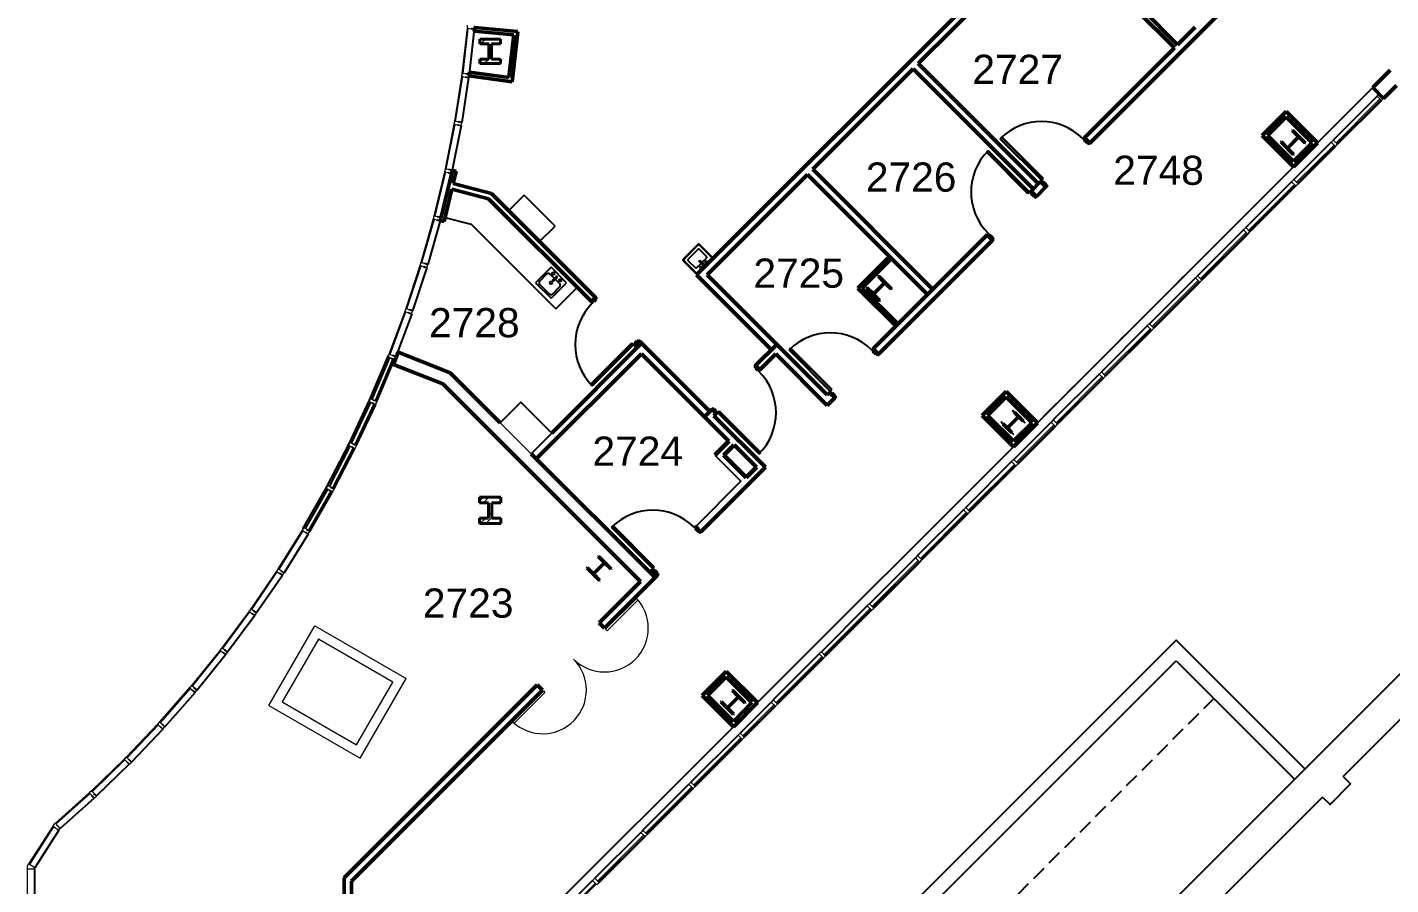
# Model space of a CAD drawing. Header units: inches. Extents: x -1132 to 5570, y -1986 to 4304.
# Drawn here: x -18 to 1104, y 2435 to 3141 of the extents above; entities that cross this region are included whole.
import ezdxf

# ---------------------------------------------------------------- set-up
doc = ezdxf.new("R2010")
doc.units = ezdxf.units.IN
doc.header["$LTSCALE"] = 96
doc.header["$MEASUREMENT"] = 0
doc.linetypes.add('DASHED4', pattern=[0.1875, 0.125, -0.0625])
for name, color, linetype in [('A-ANNO-ROOM', 4, 'CONTINUOUS'), ('A-COLS', 5, 'CONTINUOUS'), ('A-DOOR', 2, 'CONTINUOUS'), ('A-FLOR-CASE', 3, 'CONTINUOUS'), ('A-FLOR-PFIX', 2, 'CONTINUOUS'), ('A-GLAZ', 2, 'CONTINUOUS'), ('A-WALL-ABOVE', 8, 'DASHED4'), ('A-WALL-FULL', 6, 'CONTINUOUS')]:
    doc.layers.add(name, color=color, linetype=linetype)
doc.styles.add('ARIAL', font='arial.ttf')

msp = doc.modelspace()

# ---------------------------------------------------------------- linework, layer by layer
at = {"layer": 'A-COLS', "lineweight": 15}
for p, q in [((354, 3131), (354.1, 3131.2)), ((354.9, 3127.4), (358.8, 3131.2)), ((361.4, 3119.4), (363.8, 3121.8)), ((369.3, 3127.4), (371.2, 3129.2)), ((354, 3112), (356.8, 3114.8)), ((357.6, 3111), (361.4, 3114.8)), ((361.4, 3114.8), (363.8, 3117.2)), ((1023.7, 3054.8), (1024.2, 3055.3)), ((1014.3, 3045.4), (1014.8, 3045.9)), ((1030.9, 3047.6), (1031.4, 3048.1)), ((1021.5, 3038.2), (1022, 3038.7)), ((686.9, 2930.6), (678, 2921.7)), ((678.5, 2921.2), (687.4, 2930.1)), ((682.4, 2936.6), (681.7, 2935.8)), ((681.7, 2935.8), (681.9, 2935.6)), ((693.4, 2925.7), (682.4, 2936.6)), ((686.3, 2931.2), (687, 2931.8)), ((688.7, 2928.9), (689.3, 2929.5)), ((672.8, 2926.9), (672, 2926.2)), ((672, 2926.2), (682.9, 2915.2)), ((673, 2926.7), (672.8, 2926.9)), ((676.8, 2921.6), (677.4, 2922.3)), ((679.1, 2919.3), (679.7, 2920)), ((692.4, 2925.2), (692.6, 2924.9)), ((692.6, 2924.9), (693.4, 2925.7)), ((682.9, 2915.2), (683.7, 2916)), ((683.7, 2916), (683.4, 2916.2)), ((792.8, 2825.7), (792.3, 2825.2)), ((792.3, 2825.2), (793.9, 2823.6)), ((794.4, 2824.1), (792.8, 2825.7)), ((800.4, 2817.1), (800.9, 2817.6)), ((803.1, 2815.4), (801.5, 2817)), ((783.4, 2816.3), (782.9, 2815.8)), ((782.9, 2815.8), (784.5, 2814.2)), ((785, 2814.7), (783.4, 2816.3)), ((791, 2807.7), (791.5, 2808.2)), ((791.6, 2807.1), (793.2, 2805.5)), ((793.7, 2806), (792.1, 2807.6)), ((793.2, 2805.5), (793.7, 2806)), ((801, 2816.5), (802.6, 2814.9)), ((802.6, 2814.9), (803.1, 2815.4)), ((353.7, 2750.6), (357, 2753.9)), ((357.1, 2749.4), (361.6, 2753.9)), ((361.2, 2739), (364, 2741.9)), ((354.4, 2732.3), (358.9, 2736.8)), ((359, 2732.3), (364, 2737.3)), ((455.8, 2700.7), (456.3, 2701.2)), ((458.1, 2698.3), (458.6, 2698.9)), ((446.4, 2691.2), (446.9, 2691.7)), ((448.7, 2688.9), (449.2, 2689.4)), ((562.7, 2593.8), (563.2, 2594.3)), ((553.3, 2584.4), (553.8, 2584.9)), ((569.9, 2586.6), (570.4, 2587.1)), ((560.5, 2577.2), (561, 2577.7))]:
    msp.add_line(p, q, dxfattribs=at)
at = {"layer": 'A-COLS', "lineweight": 40}
for p, q in [((371.2, 3131.2), (354, 3131.2)), ((354, 3131.2), (354, 3127.4)), ((354, 3127.4), (361.4, 3127.4)), ((361.4, 3127.4), (361.4, 3114.8)), ((363.8, 3114.8), (363.8, 3127.4)), ((363.8, 3127.4), (371.2, 3127.4)), ((371.2, 3127.4), (371.2, 3131.2)), ((361.4, 3114.8), (354, 3114.8)), ((354, 3114.8), (354, 3111)), ((354, 3111), (371.2, 3111)), ((371.2, 3114.8), (363.8, 3114.8)), ((371.2, 3111), (371.2, 3114.8)), ((1023.3, 3056.2), (1022.8, 3055.7)), ((1022.8, 3055.7), (1027.8, 3050.7)), ((1033.6, 3045.9), (1023.3, 3056.2)), ((1013.9, 3046.8), (1013.4, 3046.3)), ((1013.4, 3046.3), (1023.7, 3036)), ((1018.9, 3041.8), (1013.9, 3046.8)), ((1027.8, 3050.7), (1018.9, 3041.8)), ((1019.2, 3041.5), (1028.1, 3050.4)), ((1024.2, 3036.5), (1019.2, 3041.5)), ((1028.1, 3050.4), (1033.1, 3045.4)), ((1033.1, 3045.4), (1033.6, 3045.9)), ((1023.7, 3036), (1024.2, 3036.5)), ((686.9, 2930.6), (678, 2921.7)), ((678.4, 2921.2), (687.4, 2930.2)), ((682.6, 2936.2), (682, 2935.6)), ((682, 2935.6), (686.9, 2930.6)), ((693, 2925.8), (682.6, 2936.2)), ((687.4, 2930.2), (692.4, 2925.2)), ((673, 2926.6), (672.4, 2926)), ((672.4, 2926), (682.8, 2915.6)), ((678, 2921.7), (673, 2926.6)), ((683.4, 2916.2), (678.4, 2921.2)), ((692.4, 2925.2), (693, 2925.8)), ((682.8, 2915.6), (683.4, 2916.2)), ((797.3, 2820.2), (788.4, 2811.3)), ((788.7, 2811), (797.6, 2819.9)), ((794.4, 2824.1), (793.9, 2823.6)), ((793.9, 2823.6), (797.3, 2820.2)), ((801.5, 2817), (794.4, 2824.1)), ((797.6, 2819.9), (801, 2816.5)), ((801, 2816.5), (801.5, 2817)), ((785, 2814.7), (784.5, 2814.2)), ((784.5, 2814.2), (791.6, 2807.1)), ((788.4, 2811.3), (785, 2814.7)), ((792.1, 2807.6), (788.7, 2811)), ((791.6, 2807.1), (792.1, 2807.6)), ((371.4, 2753.9), (353.7, 2753.9)), ((353.7, 2753.9), (353.7, 2749.4)), ((371.4, 2749.4), (371.4, 2753.9)), ((353.7, 2749.4), (361.2, 2749.4)), ((361.2, 2749.4), (361.2, 2736.8)), ((364, 2736.8), (364, 2749.4)), ((364, 2749.4), (371.4, 2749.4)), ((361.2, 2736.8), (353.7, 2736.8)), ((353.7, 2736.8), (353.7, 2732.3)), ((353.7, 2732.3), (371.4, 2732.3)), ((371.4, 2736.8), (364, 2736.8)), ((371.4, 2732.3), (371.4, 2736.8)), ((452, 2705.5), (451.5, 2705)), ((451.5, 2705), (456.5, 2700)), ((462.3, 2695.2), (452, 2705.5)), ((442.6, 2696.1), (442.1, 2695.6)), ((442.1, 2695.6), (452.4, 2685.3)), ((447.6, 2691.1), (442.6, 2696.1)), ((456.5, 2700), (447.6, 2691.1)), ((447.9, 2690.8), (456.8, 2699.7)), ((456.8, 2699.7), (461.8, 2694.7)), ((461.8, 2694.7), (462.3, 2695.2)), ((452.9, 2685.8), (447.9, 2690.8)), ((452.4, 2685.3), (452.9, 2685.8)), ((562.3, 2595.2), (561.8, 2594.7)), ((561.8, 2594.7), (566.8, 2589.7)), ((572.6, 2584.9), (562.3, 2595.2)), ((552.9, 2585.8), (552.4, 2585.3)), ((552.4, 2585.3), (562.7, 2575)), ((557.9, 2580.8), (552.9, 2585.8)), ((566.8, 2589.7), (557.9, 2580.8)), ((558.2, 2580.5), (567.1, 2589.4)), ((567.1, 2589.4), (572.1, 2584.4)), ((572.1, 2584.4), (572.6, 2584.9)), ((563.2, 2575.5), (558.2, 2580.5)), ((562.7, 2575), (563.2, 2575.5))]:
    msp.add_line(p, q, dxfattribs=at)
at = {"layer": 'A-COLS'}
msp.add_lwpolyline([(1047.7, 2507.1), (1053.9, 2500.9), (1070.9, 2517.9), (1064.7, 2524.1)], dxfattribs=at)
at = {"layer": 'A-DOOR', "lineweight": 30}
for p, q in [((782.5, 3049.2), (783.7, 3050.4)), ((816.4, 3015.3), (782.5, 3049.2)), ((783.7, 3050.4), (817.7, 3016.5)), ((772.5, 3039.2), (771.3, 3038)), ((771.3, 3038), (805.2, 3004)), ((806.4, 3005.3), (772.5, 3039.2)), ((817.7, 3016.5), (816.4, 3015.3)), ((805.2, 3004), (806.4, 3005.3)), ((445.4, 2847), (479.3, 2880.9)), ((480.6, 2879.7), (446.6, 2845.7)), ((479.3, 2880.9), (480.6, 2879.7)), ((608.6, 2875.3), (609.9, 2876.6)), ((642.6, 2841.4), (608.6, 2875.3)), ((609.9, 2876.6), (643.8, 2842.6)), ((446.6, 2845.7), (445.4, 2847)), ((643.8, 2842.6), (642.6, 2841.4)), ((551.2, 2824.8), (549.9, 2823.6)), ((549.9, 2823.6), (583.9, 2789.6)), ((585.1, 2790.8), (551.2, 2824.8)), ((583.9, 2789.6), (585.1, 2790.8)), ((462.5, 2729.2), (463.8, 2730.5)), ((496.5, 2695.3), (462.5, 2729.2)), ((463.8, 2730.5), (497.7, 2696.5)), ((497.7, 2696.5), (496.5, 2695.3))]:
    msp.add_line(p, q, dxfattribs=at)
at = {"layer": 'A-DOOR'}
for p, q in [((850.4, 3049.2), (851.8, 3050.6)), ((851.7, 3047.8), (850.4, 3049.2)), ((851.3, 3047.4), (851.7, 3047.8)), ((853.6, 3045.1), (851.3, 3047.4)), ((851.8, 3050.6), (852.1, 3050.3)), ((852.1, 3050.3), (851.8, 3049.9)), ((851.8, 3049.9), (856.1, 3045.6)), ((854, 3045.5), (853.6, 3045.1)), ((855.4, 3044.2), (854, 3045.5)), ((856.8, 3045.6), (855.4, 3044.2)), ((856.1, 3045.6), (856.5, 3045.9)), ((856.5, 3045.9), (856.8, 3045.6)), ((815, 3013.9), (816.4, 3015.3)), ((815.4, 3013.5), (815, 3013.9)), ((815.7, 3013.9), (815.4, 3013.5)), ((820.1, 3009.5), (815.7, 3013.9)), ((816.4, 3015.3), (817.8, 3013.9)), ((817.8, 3013.9), (818.2, 3014.3)), ((818.2, 3014.3), (820.5, 3012)), ((819.7, 3009.2), (820.1, 3009.5)), ((820.1, 3008.8), (819.7, 3009.2)), ((820.5, 3012), (820.1, 3011.6)), ((820.1, 3011.6), (821.5, 3010.2)), ((821.5, 3010.2), (820.1, 3008.8)), ((807.9, 3006.7), (806.4, 3005.3)), ((806.4, 3005.3), (807.8, 3003.9)), ((807.8, 3003.9), (807.4, 3003.5)), ((807.4, 3003.5), (809.7, 3001.2)), ((808.2, 3006.3), (807.9, 3006.7)), ((807.9, 3006), (808.2, 3006.3)), ((812.2, 3001.7), (807.9, 3006)), ((809.7, 3001.2), (810.1, 3001.6)), ((810.1, 3001.6), (811.5, 3000.2)), ((811.5, 3000.2), (812.9, 3001.7)), ((812.5, 3002), (812.2, 3001.7)), ((812.9, 3001.7), (812.5, 3002)), ((772.5, 2971.3), (771.1, 2969.9)), ((771.1, 2969.9), (771.4, 2969.6)), ((771.4, 2969.6), (771.8, 2969.9)), ((771.8, 2969.9), (776.1, 2965.6)), ((773.9, 2970), (772.5, 2971.3)), ((774.3, 2970.4), (773.9, 2970)), ((776.6, 2968.1), (774.3, 2970.4)), ((776.1, 2965.6), (775.8, 2965.2)), ((775.8, 2965.2), (776.1, 2964.9)), ((776.1, 2964.9), (777.5, 2966.3)), ((776.2, 2967.7), (776.6, 2968.1)), ((777.5, 2966.3), (776.2, 2967.7)), ((445.9, 2915), (449.3, 2918.5)), ((449, 2918.8), (449.3, 2919.2)), ((449.3, 2918.5), (449, 2918.8)), ((449.3, 2919.2), (450.8, 2917.8)), ((445.2, 2915), (445.5, 2915.4)), ((446.6, 2913.6), (445.2, 2915)), ((445.5, 2915.4), (445.9, 2915)), ((448, 2915), (446.6, 2913.6)), ((448.4, 2914.5), (448, 2915)), ((449.8, 2916), (448.4, 2914.5)), ((450.8, 2917.8), (449.4, 2916.4)), ((449.4, 2916.4), (449.8, 2916)), ((480.6, 2879.7), (481.9, 2881)), ((482, 2878.3), (480.6, 2879.7)), ((481.5, 2881.5), (482.9, 2882.9)), ((481.9, 2881), (481.5, 2881.5)), ((485.4, 2882.4), (482, 2879)), ((482, 2879), (482.3, 2878.6)), ((482.3, 2878.6), (482, 2878.3)), ((482.9, 2882.9), (483.3, 2882.5)), ((483.3, 2882.5), (484.7, 2883.8)), ((484.7, 2883.8), (486.1, 2882.4)), ((485.8, 2882.1), (485.4, 2882.4)), ((486.1, 2882.4), (485.8, 2882.1)), ((676.5, 2875.3), (677.9, 2876.8)), ((677.9, 2874), (676.5, 2875.3)), ((677.4, 2873.5), (677.9, 2874)), ((679.7, 2871.2), (677.4, 2873.5)), ((677.9, 2876.8), (678.3, 2876.4)), ((678.3, 2876.4), (677.9, 2876.1)), ((677.9, 2876.1), (682.3, 2871.7)), ((581.1, 2863.1), (579.7, 2861.6)), ((581.5, 2862.7), (581.1, 2863.1)), ((581.1, 2862.4), (581.5, 2862.7)), ((584.6, 2858.9), (581.1, 2862.4)), ((680.2, 2871.7), (679.7, 2871.2)), ((681.5, 2870.3), (680.2, 2871.7)), ((683, 2871.7), (681.5, 2870.3)), ((682.3, 2871.7), (682.6, 2872.1)), ((682.6, 2872.1), (683, 2871.7)), ((579.7, 2861.6), (581.1, 2860.3)), ((581.1, 2860.3), (580.7, 2859.8)), ((580.7, 2859.8), (582.1, 2858.4)), ((582.1, 2858.4), (582.5, 2858.9)), ((582.5, 2858.9), (583.9, 2857.5)), ((583.9, 2857.5), (585.3, 2858.9)), ((584.9, 2859.3), (584.6, 2858.9)), ((585.3, 2858.9), (584.9, 2859.3)), ((641.2, 2840), (642.6, 2841.4)), ((641.5, 2839.6), (641.2, 2840)), ((641.9, 2840), (641.5, 2839.6)), ((646.2, 2835.7), (641.9, 2840)), ((642.6, 2841.4), (643.9, 2840)), ((643.9, 2840), (644.4, 2840.5)), ((644.4, 2840.5), (646.7, 2838.2)), ((645.8, 2835.3), (646.2, 2835.7)), ((646.2, 2835), (645.8, 2835.3)), ((646.7, 2838.2), (646.2, 2837.7)), ((646.2, 2837.7), (647.6, 2836.4)), ((647.6, 2836.4), (646.2, 2835)), ((545.8, 2827.7), (544.4, 2826.3)), ((544.4, 2826.3), (544.7, 2825.9)), ((544.7, 2825.9), (545.1, 2826.3)), ((545.1, 2826.3), (548.5, 2822.8)), ((547.2, 2826.3), (545.8, 2827.7)), ((547.6, 2826.8), (547.2, 2826.3)), ((549, 2825.4), (547.6, 2826.8)), ((548.5, 2822.8), (548.2, 2822.5)), ((548.2, 2822.5), (548.5, 2822.1)), ((548.5, 2822.1), (549.9, 2823.6)), ((548.6, 2824.9), (549, 2825.4)), ((549.9, 2823.6), (548.6, 2824.9)), ((530.4, 2729.2), (531.8, 2730.7)), ((531.8, 2727.9), (530.4, 2729.2)), ((531.3, 2727.4), (531.8, 2727.9)), ((533.6, 2725.1), (531.3, 2727.4)), ((531.8, 2730.7), (532.2, 2730.3)), ((532.2, 2730.3), (531.8, 2729.9)), ((531.8, 2729.9), (536.1, 2725.6)), ((534.1, 2725.6), (533.6, 2725.1)), ((535.4, 2724.2), (534.1, 2725.6)), ((536.9, 2725.6), (535.4, 2724.2)), ((536.1, 2725.6), (536.5, 2726)), ((536.5, 2726), (536.9, 2725.6)), ((495, 2693.9), (496.5, 2695.3)), ((495.4, 2693.5), (495, 2693.9)), ((495.8, 2693.9), (495.4, 2693.5)), ((500.1, 2689.6), (495.8, 2693.9)), ((496.5, 2695.3), (497.8, 2693.9)), ((497.8, 2693.9), (498.3, 2694.4)), ((498.3, 2694.4), (500.6, 2692.1)), ((499.7, 2689.2), (500.1, 2689.6)), ((500.1, 2688.8), (499.7, 2689.2)), ((500.6, 2692.1), (500.1, 2691.6)), ((500.1, 2691.6), (501.5, 2690.3)), ((501.5, 2690.3), (500.1, 2688.8))]:
    msp.add_line(p, q, dxfattribs=at)
at = {"layer": 'A-DOOR', "lineweight": 20}
for p, q in [((457.6, 2645.2), (483, 2670.7)), ((458.8, 2644), (484.2, 2669.3)), ((457.6, 2645.2), (458.8, 2644)), ((406.5, 2594.5), (381.1, 2569)), ((407.7, 2593.2), (382.4, 2567.9)), ((406.5, 2594.5), (407.7, 2593.2))]:
    msp.add_line(p, q, dxfattribs=at)
at = {"layer": 'A-DOOR'}
for centre, start, end in [((816.4, 3015.3), 45, 135), ((806.4, 3005.3), 135, 225), ((480.6, 2879.7), 135, 225), ((642.6, 2841.4), 45, 135), ((549.9, 2823.6), 315, 45), ((496.5, 2695.3), 45, 135)]:
    msp.add_arc(centre, 48, start, end, dxfattribs=at)
at = {"layer": 'A-DOOR', "lineweight": 9}
for centre, radius, start, end in [((816.4, 3015.3), 48, 45, 135), ((806.4, 3005.3), 48, 135, 225), ((480.6, 2879.7), 48, 135, 225), ((642.6, 2841.4), 48, 45, 135), ((549.9, 2823.6), 48, 315, 45), ((496.5, 2695.3), 48, 45, 135), ((456.7, 2646.1), 36, 225, 45), ((405.8, 2595.2), 36, 226.6759, 45)]:
    msp.add_arc(centre, radius, start, end, dxfattribs=at)
at = {"layer": 'A-FLOR-CASE'}
for p, q in [((390.6, 3002.7), (377.9, 2990)), ((416, 2977.2), (390.6, 3002.7)), ((325.4, 2984.3), (346.9, 2978.7)), ((346.9, 2978.7), (416.6, 2909)), ((403.3, 2964.5), (416, 2977.2)), ((416.6, 2909), (434.2, 2926.7)), ((387.8, 2832.2), (370.9, 2815.2)), ((413.3, 2806.8), (387.8, 2832.2)), ((396.3, 2789.8), (413.3, 2806.8))]:
    msp.add_line(p, q, dxfattribs=at)
at = {"layer": 'A-FLOR-CASE', "lineweight": 20}
for p, q in [((370.9, 2815.2), (387.8, 2832.2)), ((387.8, 2832.2), (413.3, 2806.8)), ((396.3, 2789.8), (370.9, 2815.2)), ((413.3, 2806.8), (396.3, 2789.8))]:
    msp.add_line(p, q, dxfattribs=at)
at = {"layer": 'A-FLOR-PFIX'}
for p, q in [((533.5, 2962.1), (521.5, 2950.1)), ((533.5, 2961.4), (522.2, 2950.1)), ((533.5, 2957.9), (525.7, 2950.1)), ((546.2, 2950.8), (534.9, 2962.1)), ((545.2, 2951.2), (534.9, 2961.4)), ((540.6, 2952.2), (534.9, 2957.9)), ((412.7, 2943.3), (399.9, 2930.6)), ((425.4, 2930.6), (412.7, 2943.3)), ((521.5, 2948.7), (532.8, 2937.4)), ((522.2, 2948.7), (532.4, 2938.5)), ((525.7, 2948.7), (531.4, 2943.1)), ((532.4, 2938.5), (545.2, 2951.2)), ((532.8, 2943.1), (536.2, 2946.5)), ((534.3, 2948.4), (535.2, 2949.3)), ((538, 2944.7), (534.3, 2948.4)), ((535.2, 2949.3), (538.9, 2945.6)), ((537.1, 2947.4), (540.6, 2950.8)), ((538.9, 2945.6), (538, 2944.7)), ((399.9, 2930.6), (412.7, 2917.9)), ((409.1, 2937.7), (403.5, 2932)), ((415.5, 2934.1), (412, 2937.7)), ((412.7, 2917.9), (425.4, 2930.6)), ((417.1, 2935.7), (413.7, 2932.4)), ((417.8, 2935), (414.4, 2931.7)), ((419.7, 2929.9), (416.2, 2933.4)), ((403.5, 2929.2), (411.3, 2921.4)), ((414.1, 2921.4), (419.7, 2927.1))]:
    msp.add_line(p, q, dxfattribs=at)
for centre, radius in [((535.9, 2943.3), 0.75), ((540.3, 2947.7), 0.75), ((412.6, 2930.5), 1), ((414.6, 2938.2), 1), ((420.3, 2932.5), 1)]:
    msp.add_circle(centre, radius, dxfattribs=at)
for centre, radius, start, end in [((534.2, 2961.4), 1, 45, 135), ((534.2, 2960.7), 1, 45, 135), ((534.2, 2957.2), 1, 45, 135), ((539.9, 2951.5), 1, 315, 45), ((522.2, 2949.4), 1, 135, 225), ((522.9, 2949.4), 1, 135, 225), ((526.4, 2949.4), 1, 135, 225), ((532.1, 2943.8), 1, 225, 315), ((404.9, 2930.6), 2, 135, 225), ((410.5, 2936.2), 2, 45, 135), ((414.1, 2932), 0.5, 135, 315), ((417.4, 2935.4), 0.5, 315, 135), ((418.3, 2928.5), 2, 315, 45), ((412.7, 2922.8), 2, 225, 315)]:
    msp.add_arc(centre, radius, start, end, dxfattribs=at)
at = {"layer": 'A-GLAZ', "lineweight": 20, "extrusion": (0, 0, -1)}
for p, q in [((343.8, 3142.6), (343.6, 3140.1)), ((343.6, 3140.1), (349.6, 3139.5)), ((349.6, 3139.5), (349.8, 3142)), ((339.3, 3103), (339, 3100.5)), ((339, 3100.5), (345, 3099.7)), ((345.3, 3102.2), (339.3, 3103)), ((345, 3099.7), (345.3, 3102.2)), ((1094.5, 3085.9), (1092.7, 3084.2)), ((1092.7, 3084.2), (1096.2, 3080.6)), ((1098, 3082.4), (1094.5, 3085.9)), ((1096.2, 3080.6), (1098, 3082.4)), ((333.3, 3063.5), (332.8, 3061.1)), ((332.8, 3061.1), (338.7, 3060)), ((339.2, 3062.5), (333.3, 3063.5)), ((338.7, 3060), (339.2, 3062.5)), ((325.6, 3024.4), (325, 3022)), ((325, 3022), (330.9, 3020.7)), ((331.4, 3023.1), (325.6, 3024.4)), ((330.9, 3020.7), (331.4, 3023.1)), ((1024.1, 3015.6), (1022.3, 3013.8)), ((1022.3, 3013.8), (1025.9, 3010.3)), ((1027.6, 3012), (1024.1, 3015.6)), ((1025.9, 3010.3), (1027.6, 3012)), ((316.3, 2985.6), (315.7, 2983.2)), ((322.1, 2984.1), (316.3, 2985.6)), ((315.7, 2983.2), (321.5, 2981.7)), ((321.5, 2981.7), (322.1, 2984.1)), ((984.5, 2976), (982.7, 2974.2)), ((982.7, 2974.2), (986.3, 2970.7)), ((988, 2972.4), (984.5, 2976)), ((986.3, 2970.7), (988, 2972.4)), ((305.5, 2947.2), (304.8, 2944.8)), ((304.8, 2944.8), (310.5, 2943.1)), ((311.3, 2945.5), (305.5, 2947.2)), ((310.5, 2943.1), (311.3, 2945.5)), ((944.9, 2936.4), (943.1, 2934.6)), ((943.1, 2934.6), (946.7, 2931.1)), ((948.4, 2932.8), (944.9, 2936.4)), ((946.7, 2931.1), (948.4, 2932.8)), ((293.2, 2909.3), (292.3, 2907)), ((292.3, 2907), (298, 2905)), ((298.8, 2907.3), (293.2, 2909.3)), ((298, 2905), (298.8, 2907.3)), ((905.3, 2896.8), (903.5, 2895)), ((908.8, 2893.2), (905.3, 2896.8)), ((903.5, 2895), (907.1, 2891.5)), ((907.1, 2891.5), (908.8, 2893.2)), ((279.3, 2871.9), (278.4, 2869.6)), ((278.4, 2869.6), (284, 2867.4)), ((284.9, 2869.7), (279.3, 2871.9)), ((284, 2867.4), (284.9, 2869.7)), ((865.7, 2857.2), (863.9, 2855.4)), ((863.9, 2855.4), (867.5, 2851.9)), ((869.2, 2853.7), (865.7, 2857.2)), ((867.5, 2851.9), (869.2, 2853.7)), ((263.9, 2835.1), (262.9, 2832.8)), ((262.9, 2832.8), (268.4, 2830.4)), ((269.4, 2832.7), (263.9, 2835.1)), ((268.4, 2830.4), (269.4, 2832.7)), ((247.1, 2799), (246, 2796.7)), ((246, 2796.7), (251.4, 2794.1)), ((252.5, 2796.3), (247.1, 2799)), ((251.4, 2794.1), (252.5, 2796.3)), ((793.6, 2785.1), (791.8, 2783.3)), ((797.1, 2781.5), (793.6, 2785.1)), ((791.8, 2783.3), (795.3, 2779.8)), ((795.3, 2779.8), (797.1, 2781.5)), ((228.8, 2763.6), (227.6, 2761.4)), ((227.6, 2761.4), (232.9, 2758.5)), ((234.1, 2760.7), (228.8, 2763.6)), ((232.9, 2758.5), (234.1, 2760.7)), ((754, 2745.5), (752.2, 2743.7)), ((752.2, 2743.7), (755.7, 2740.2)), ((757.5, 2741.9), (754, 2745.5)), ((755.7, 2740.2), (757.5, 2741.9)), ((209.1, 2728.9), (207.8, 2726.7)), ((214.2, 2725.8), (209.1, 2728.9)), ((207.8, 2726.7), (212.9, 2723.7)), ((212.9, 2723.7), (214.2, 2725.8)), ((714.4, 2705.9), (712.6, 2704.1)), ((717.9, 2702.3), (714.4, 2705.9)), ((188, 2695), (186.6, 2692.9)), ((193, 2691.8), (188, 2695)), ((712.6, 2704.1), (716.2, 2700.6)), ((716.2, 2700.6), (717.9, 2702.3)), ((186.6, 2692.9), (191.6, 2689.7)), ((191.6, 2689.7), (193, 2691.8)), ((165.5, 2662.1), (164.1, 2660)), ((164.1, 2660), (169, 2656.6)), ((170.4, 2658.6), (165.5, 2662.1)), ((674.8, 2666.3), (673, 2664.5)), ((673, 2664.5), (676.6, 2661)), ((678.3, 2662.7), (674.8, 2666.3)), ((676.6, 2661), (678.3, 2662.7)), ((169, 2656.6), (170.4, 2658.6)), ((141.8, 2630), (140.2, 2628.1)), ((140.2, 2628.1), (145, 2624.4)), ((146.5, 2626.4), (141.8, 2630)), ((145, 2624.4), (146.5, 2626.4)), ((635.2, 2626.7), (633.4, 2624.9)), ((638.7, 2623.1), (635.2, 2626.7)), ((633.4, 2624.9), (637, 2621.4)), ((637, 2621.4), (638.7, 2623.1)), ((116.7, 2599), (115.1, 2597.1)), ((115.1, 2597.1), (119.7, 2593.2)), ((121.3, 2595.1), (116.7, 2599)), ((119.7, 2593.2), (121.3, 2595.1)), ((90.5, 2569), (88.8, 2567.2)), ((88.8, 2567.2), (93.2, 2563.1)), ((94.9, 2564.9), (90.5, 2569)), ((93.2, 2563.1), (94.9, 2564.9)), ((63, 2540.1), (61.3, 2538.3)), ((61.3, 2538.3), (65.5, 2534.1)), ((67.3, 2535.9), (63, 2540.1)), ((65.5, 2534.1), (67.3, 2535.9)), ((527.9, 2519.4), (526.1, 2517.6)), ((526.1, 2517.6), (529.7, 2514.1)), ((531.4, 2515.8), (527.9, 2519.4)), ((529.7, 2514.1), (531.4, 2515.8)), ((34.4, 2512.3), (32.6, 2510.6)), ((32.6, 2510.6), (36.7, 2506.2)), ((38.5, 2507.9), (34.4, 2512.3)), ((36.7, 2506.2), (38.5, 2507.9)), ((488.3, 2479.8), (486.5, 2478)), ((486.5, 2478), (490.1, 2474.5)), ((491.8, 2476.2), (488.3, 2479.8)), ((490.1, 2474.5), (491.8, 2476.2)), ((-17.3, 2452), (-18.4, 2450.2)), ((-18.4, 2450.2), (-18.4, 2448.1)), ((-18.4, 2448.1), (-12.4, 2448.1)), ((-12.2, 2448.8), (-17.3, 2452)), ((-12.4, 2448.5), (-12.2, 2448.8)), ((-12.4, 2448.1), (-12.4, 2448.5)), ((448.7, 2440.2), (446.9, 2438.4)), ((446.9, 2438.4), (450.5, 2434.9)), ((452.2, 2436.6), (448.7, 2440.2)), ((450.5, 2434.9), (452.2, 2436.6))]:
    msp.add_line(p, q, dxfattribs=at)
at = {"layer": 'A-GLAZ', "lineweight": 13}
for p, q in [((343.6, 3140.2), (339.3, 3102.9)), ((340.3, 3102.8), (344.6, 3140)), ((344.6, 3140), (343.6, 3140.2)), ((339, 3100.5), (333.2, 3063.5)), ((334.2, 3063.3), (340, 3100.4)), ((340, 3100.4), (339, 3100.5)), ((339.3, 3102.9), (340.3, 3102.8)), ((1095, 3081.9), (1058.9, 3045.8)), ((1059.6, 3045.1), (1095.7, 3081.2)), ((1095.7, 3081.2), (1095, 3081.9)), ((332.8, 3061.1), (325.5, 3024.4)), ((326.5, 3024.2), (333.8, 3061)), ((333.8, 3061), (332.8, 3061.1)), ((333.2, 3063.5), (334.2, 3063.3)), ((1057.2, 3044), (1026.4, 3013.3)), ((1027.1, 3012.6), (1057.9, 3043.3)), ((1057.9, 3043.3), (1057.2, 3044)), ((1058.9, 3045.8), (1059.6, 3045.1)), ((325, 3022), (316.3, 2985.6)), ((317.3, 2985.3), (326, 3021.8)), ((326, 3021.8), (325, 3022)), ((325.5, 3024.4), (326.5, 3024.2)), ((1024.6, 3011.5), (986.8, 2973.7)), ((987.5, 2973), (1025.3, 3010.8)), ((1025.3, 3010.8), (1024.6, 3011.5)), ((1026.4, 3013.3), (1027.1, 3012.6)), ((316.3, 2985.6), (317.3, 2985.3)), ((315.7, 2983.3), (305.5, 2947.2)), ((306.4, 2946.9), (316.7, 2983)), ((316.7, 2983), (315.7, 2983.3)), ((985, 2971.9), (947.2, 2934.1)), ((947.9, 2933.4), (985.7, 2971.2)), ((985.7, 2971.2), (985, 2971.9)), ((986.8, 2973.7), (987.5, 2973)), ((304.8, 2944.9), (293.1, 2909.3)), ((294.1, 2909), (305.7, 2944.6)), ((305.7, 2944.6), (304.8, 2944.9)), ((305.5, 2947.2), (306.4, 2946.9)), ((945.4, 2932.3), (907.6, 2894.5)), ((908.3, 2893.8), (946.1, 2931.6)), ((946.1, 2931.6), (945.4, 2932.3)), ((947.2, 2934.1), (947.9, 2933.4)), ((292.3, 2907), (279.2, 2871.9)), ((293.3, 2906.7), (292.3, 2907)), ((293.1, 2909.3), (294.1, 2909)), ((280.2, 2871.5), (293.3, 2906.7)), ((905.8, 2892.7), (868, 2854.9)), ((868.7, 2854.2), (906.5, 2892)), ((906.5, 2892), (905.8, 2892.7)), ((907.6, 2894.5), (908.3, 2893.8)), ((279.7, 2869.1), (265.2, 2834.5)), ((265.4, 2834.5), (279.9, 2869)), ((282.4, 2868), (267.9, 2833.4)), ((268, 2833.3), (282.5, 2867.9)), ((279.2, 2871.9), (280.2, 2871.5)), ((279.9, 2869), (279.7, 2869.1)), ((282.5, 2867.9), (282.4, 2868)), ((866.2, 2853.1), (828.4, 2815.3)), ((829.1, 2814.6), (866.9, 2852.4)), ((866.9, 2852.4), (866.2, 2853.1)), ((868, 2854.9), (868.7, 2854.2)), ((264.2, 2832.3), (248.4, 2798.3)), ((248.5, 2798.3), (264.4, 2832.2)), ((266.9, 2831.1), (251, 2797.1)), ((251.1, 2797), (267, 2831)), ((264.4, 2832.2), (264.2, 2832.3)), ((265.2, 2834.5), (265.4, 2834.5)), ((267, 2831), (266.9, 2831.1)), ((267.9, 2833.4), (268, 2833.3)), ((826.6, 2813.5), (795.9, 2782.8)), ((796.6, 2782.1), (827.3, 2812.8)), ((827.3, 2812.8), (826.6, 2813.5)), ((828.4, 2815.3), (829.1, 2814.6)), ((247.3, 2796.1), (230, 2762.8)), ((230.2, 2762.8), (247.4, 2796.1)), ((249.9, 2794.8), (232.6, 2761.5)), ((232.8, 2761.4), (250, 2794.7)), ((247.4, 2796.1), (247.3, 2796.1)), ((248.4, 2798.3), (248.5, 2798.3)), ((250, 2794.7), (249.9, 2794.8)), ((251, 2797.1), (251.1, 2797)), ((794.1, 2781), (756.3, 2743.2)), ((757, 2742.5), (794.8, 2780.3)), ((794.8, 2780.3), (794.1, 2781)), ((795.9, 2782.8), (796.6, 2782.1)), ((230, 2762.8), (230.2, 2762.8)), ((232.6, 2761.5), (232.8, 2761.4)), ((228.9, 2760.7), (210.3, 2728.1)), ((210.4, 2728), (229, 2760.6)), ((231.4, 2759.2), (212.8, 2726.7)), ((213, 2726.6), (231.5, 2759.2)), ((229, 2760.6), (228.9, 2760.7)), ((231.5, 2759.2), (231.4, 2759.2)), ((754.5, 2741.4), (716.7, 2703.6)), ((717.4, 2702.9), (755.2, 2740.7)), ((755.2, 2740.7), (754.5, 2741.4)), ((756.3, 2743.2), (757, 2742.5)), ((210.3, 2728.1), (210.4, 2728)), ((207.8, 2726.8), (187.9, 2695)), ((188.8, 2694.5), (208.6, 2726.3)), ((208.6, 2726.3), (207.8, 2726.8)), ((212.8, 2726.7), (213, 2726.6)), ((187.9, 2695), (188.8, 2694.5)), ((714.9, 2701.8), (677.1, 2664)), ((677.8, 2663.3), (715.6, 2701.1)), ((715.6, 2701.1), (714.9, 2701.8)), ((716.7, 2703.6), (717.4, 2702.9)), ((186.6, 2693), (165.5, 2662)), ((166.3, 2661.5), (187.4, 2692.4)), ((187.4, 2692.4), (186.6, 2693)), ((164.1, 2660.1), (141.7, 2630)), ((164.9, 2659.5), (164.1, 2660.1)), ((165.5, 2662), (166.3, 2661.5)), ((675.3, 2662.2), (637.5, 2624.4)), ((638.2, 2623.7), (676, 2661.5)), ((676, 2661.5), (675.3, 2662.2)), ((677.1, 2664), (677.8, 2663.3)), ((142.5, 2629.4), (164.9, 2659.5)), ((140.3, 2628.1), (116.7, 2599)), ((117.5, 2598.3), (141, 2627.5)), ((141, 2627.5), (140.3, 2628.1)), ((141.7, 2630), (142.5, 2629.4)), ((635.7, 2622.6), (597.9, 2584.8)), ((598.6, 2584.1), (636.4, 2621.9)), ((636.4, 2621.9), (635.7, 2622.6)), ((637.5, 2624.4), (638.2, 2623.7)), ((115.2, 2597.2), (90.4, 2569)), ((91.2, 2568.3), (115.9, 2596.5)), ((115.9, 2596.5), (115.2, 2597.2)), ((116.7, 2599), (117.5, 2598.3)), ((596.1, 2583), (570.7, 2557.5)), ((571.4, 2556.8), (596.8, 2582.3)), ((596.8, 2582.3), (596.1, 2583)), ((597.9, 2584.8), (598.6, 2584.1)), ((88.8, 2567.2), (63, 2540)), ((63.7, 2539.4), (89.5, 2566.5)), ((89.5, 2566.5), (88.8, 2567.2)), ((90.4, 2569), (91.2, 2568.3)), ((568.9, 2555.8), (530.2, 2517.1)), ((530.9, 2516.4), (569.6, 2555.1)), ((569.6, 2555.1), (568.9, 2555.8)), ((570.7, 2557.5), (571.4, 2556.8)), ((61.3, 2538.4), (34.4, 2512.3)), ((35.1, 2511.5), (62, 2537.6)), ((62, 2537.6), (61.3, 2538.4)), ((63, 2540), (63.7, 2539.4)), ((528.4, 2515.3), (490.6, 2477.5)), ((491.3, 2476.8), (529.1, 2514.6)), ((529.1, 2514.6), (528.4, 2515.3)), ((530.2, 2517.1), (530.9, 2516.4)), ((32.6, 2510.6), (4.7, 2485.7)), ((5.3, 2484.9), (33.3, 2509.9)), ((33.3, 2509.9), (32.6, 2510.6)), ((34.4, 2512.3), (35.1, 2511.5)), ((2.5, 2483.1), (-17.3, 2452)), ((-16.4, 2451.5), (3.4, 2482.6)), ((3.4, 2482.6), (2.5, 2483.1)), ((4.7, 2485.7), (5.3, 2484.9)), ((488.8, 2475.7), (451, 2437.9)), ((451.7, 2437.2), (489.5, 2475)), ((489.5, 2475), (488.8, 2475.7)), ((490.6, 2477.5), (491.3, 2476.8)), ((-18.4, 2448.1), (-18.4, 2406.1)), ((-17.3, 2452), (-16.4, 2451.5)), ((-12.4, 2408.3), (-12.4, 2445.8)), ((449.2, 2436.1), (413.2, 2400)), ((413.9, 2399.3), (449.9, 2435.4)), ((449.9, 2435.4), (449.2, 2436.1)), ((451, 2437.9), (451.7, 2437.2))]:
    msp.add_line(p, q, dxfattribs=at)
at = {"layer": 'A-GLAZ'}
for p, q in [((349.5, 3139.5), (345.3, 3102.2)), ((346.6, 3139.8), (349.5, 3139.5)), ((344.9, 3099.6), (339.2, 3062.6)), ((342, 3100.1), (344.9, 3099.6)), ((345.3, 3102.2), (342.3, 3102.6)), ((813.1, 2815.3), (1089.1, 3091.3)), ((1092.7, 3084.2), (1056.6, 3048.1)), ((1096.2, 3080.6), (1060.2, 3044.6)), ((338.7, 3060), (331.4, 3023.2)), ((335.8, 3060.6), (338.7, 3060)), ((339.2, 3062.6), (336.2, 3063)), ((1024.1, 3015.6), (1054.9, 3046.3)), ((1027.6, 3012), (1058.4, 3042.8)), ((328, 3021.3), (330.9, 3020.6)), ((331.4, 3023.2), (328.5, 3023.8)), ((330.9, 3020.6), (330.7, 3020.1)), ((1022.3, 3013.8), (984.5, 2976)), ((1025.9, 3010.3), (988, 2972.4)), ((321.5, 2981.6), (311.3, 2945.6)), ((318.6, 2982.4), (321.5, 2981.6)), ((322.1, 2984.2), (319.2, 2984.9)), ((322.3, 2984.7), (322.1, 2984.2)), ((982.7, 2974.2), (944.9, 2936.4)), ((986.3, 2970.7), (948.4, 2932.8)), ((310.5, 2943), (298.8, 2907.4)), ((307.6, 2944), (310.5, 2943)), ((311.3, 2945.6), (308.4, 2946.4)), ((943.1, 2934.6), (905.3, 2896.8)), ((946.7, 2931.1), (908.8, 2893.2)), ((298.8, 2907.4), (296, 2908.3)), ((298, 2904.9), (284.9, 2869.8)), ((295.2, 2906), (298, 2904.9)), ((903.5, 2895), (865.7, 2857.2)), ((907.1, 2891.5), (869.2, 2853.7)), ((263.4, 2834), (278.8, 2870.8)), ((279.7, 2869.1), (265.2, 2834.6)), ((282.6, 2867.9), (268.1, 2833.3)), ((269.4, 2832.7), (283.9, 2867.4)), ((281.2, 2868.5), (282.4, 2868)), ((284.9, 2869.8), (282.1, 2870.8)), ((282.5, 2867.9), (282.6, 2867.9)), ((863.9, 2855.4), (826.1, 2817.6)), ((867.5, 2851.9), (829.6, 2814.1)), ((246.5, 2797.9), (263.4, 2834)), ((264.2, 2832.3), (248.3, 2798.4)), ((267, 2831), (251.2, 2797)), ((252.4, 2796.3), (268.4, 2830.4)), ((265.6, 2831.6), (266.9, 2831.1)), ((267.9, 2833.4), (266.7, 2833.9)), ((267, 2831), (267, 2831)), ((268.1, 2833.3), (268, 2833.3)), ((793.6, 2785.1), (824.3, 2815.8)), ((797.1, 2781.5), (827.9, 2812.3)), ((228.2, 2762.5), (246.5, 2797.9)), ((247.2, 2796.1), (230, 2762.9)), ((250, 2794.7), (232.8, 2761.4)), ((248.6, 2795.4), (249.9, 2794.8)), ((251, 2797.1), (249.8, 2797.7)), ((250, 2794.7), (250, 2794.7)), ((251.2, 2797), (251.1, 2797)), ((582.6, 2584.8), (793.3, 2795.5)), ((234, 2760.7), (251.3, 2794.1)), ((791.8, 2783.3), (754, 2745.5)), ((795.3, 2779.8), (757.5, 2741.9)), ((208.4, 2727.8), (228.2, 2762.5)), ((232.6, 2761.5), (231.4, 2762.1)), ((232.8, 2761.4), (232.8, 2761.4)), ((228.8, 2760.7), (210.3, 2728.2)), ((231.6, 2759.2), (213, 2726.6)), ((214.2, 2725.8), (232.8, 2758.5)), ((230.2, 2759.9), (231.4, 2759.2)), ((231.5, 2759.2), (231.6, 2759.2)), ((752.2, 2743.7), (714.4, 2705.9)), ((755.7, 2740.2), (717.9, 2702.3)), ((212.8, 2726.7), (211.6, 2727.4)), ((212.9, 2723.6), (193, 2691.8)), ((210.4, 2725.2), (212.9, 2723.6)), ((213, 2726.6), (213, 2726.6)), ((712.6, 2704.1), (674.8, 2666.3)), ((716.2, 2700.6), (678.3, 2662.7)), ((191.6, 2689.6), (170.4, 2658.7)), ((189.1, 2691.3), (191.6, 2689.6)), ((193, 2691.8), (190.5, 2693.4)), ((170.4, 2658.7), (168, 2660.3)), ((673, 2664.5), (635.2, 2626.7)), ((676.6, 2661), (638.7, 2623.1)), ((168.9, 2656.5), (146.5, 2626.4)), ((166.5, 2658.3), (168.9, 2656.5)), ((142.6, 2626.2), (144.9, 2624.4)), ((146.5, 2626.4), (144.1, 2628.2)), ((144.9, 2624.4), (121.4, 2595.2)), ((633.4, 2624.9), (595.6, 2587.1)), ((637, 2621.4), (599.1, 2583.5)), ((119.7, 2593.2), (94.9, 2565)), ((117.4, 2595.2), (119.7, 2593.2)), ((121.4, 2595.2), (119, 2597.1)), ((568.4, 2559.8), (593.8, 2585.3)), ((571.9, 2556.3), (597.4, 2581.8)), ((93.2, 2563.1), (67.3, 2535.9)), ((91, 2565.1), (93.2, 2563.1)), ((94.9, 2565), (92.7, 2567)), ((403.7, 2406), (562.8, 2565)), ((527.9, 2519.4), (566.6, 2558.1)), ((531.4, 2515.8), (570.1, 2554.5)), ((67.3, 2535.9), (65.1, 2538)), ((65.5, 2534.1), (38.5, 2508)), ((63.4, 2536.2), (65.5, 2534.1)), ((488.3, 2479.8), (526.1, 2517.6)), ((491.8, 2476.2), (529.7, 2514.1)), ((36.6, 2506.2), (8.7, 2481.2)), ((34.6, 2508.4), (36.6, 2506.2)), ((38.5, 2508), (36.5, 2510.1)), ((7.6, 2479.9), (-12.2, 2448.8)), ((448.7, 2440.2), (486.5, 2478)), ((452.2, 2436.6), (490.1, 2474.5)), ((-12.4, 2448.1), (-12.4, 2406.1)), ((410.9, 2402.3), (446.9, 2438.4))]:
    msp.add_line(p, q, dxfattribs=at)
at = {"layer": 'A-GLAZ', "lineweight": 20}
for p, q in [((1056.6, 3048.1), (1054.9, 3046.3)), ((1054.9, 3046.3), (1058.4, 3042.8)), ((1060.2, 3044.6), (1056.6, 3048.1)), ((1058.4, 3042.8), (1060.2, 3044.6)), ((826.1, 2817.6), (824.3, 2815.8)), ((829.6, 2814.1), (826.1, 2817.6)), ((824.3, 2815.8), (827.9, 2812.3)), ((827.9, 2812.3), (829.6, 2814.1)), ((595.6, 2587.1), (593.8, 2585.3)), ((593.8, 2585.3), (597.4, 2581.8)), ((599.1, 2583.5), (595.6, 2587.1)), ((597.4, 2581.8), (599.1, 2583.5)), ((568.4, 2559.8), (566.6, 2558.1)), ((571.9, 2556.3), (568.4, 2559.8)), ((566.6, 2558.1), (570.1, 2554.5)), ((570.1, 2554.5), (571.9, 2556.3)), ((3.4, 2484.5), (2.5, 2483.1)), ((2.5, 2483.1), (7.6, 2479.9)), ((4.7, 2485.7), (3.4, 2484.5)), ((8.7, 2481.2), (4.7, 2485.7)), ((7.6, 2479.9), (8, 2480.6)), ((8, 2480.6), (8.7, 2481.2))]:
    msp.add_line(p, q, dxfattribs=at)
at = {"layer": 'A-WALL-ABOVE'}
msp.add_line((958.3, 2588.3), (172.6, 1802.6), dxfattribs=at)
at = {"layer": 'A-WALL-FULL', "lineweight": 50}
for p, q in [((856.1, 3045.6), (1015.7, 3205.2)), ((793.6, 3198.2), (532.5, 2937.1)), ((715, 3111), (798, 3193.9)), ((893.6, 3156.2), (925.9, 3124)), ((928.5, 3126.6), (898.9, 3156.2)), ((349.7, 3140.8), (349.4, 3137.7)), ((349.4, 3137.7), (382, 3134.6)), ((385.4, 3137.4), (349.7, 3140.8)), ((382, 3134.6), (378, 3099.6)), ((380.7, 3096.1), (385.4, 3137.4)), ((928.5, 3126.6), (943, 3141.1)), ((851.8, 3049.9), (925.9, 3124)), ((814, 3012.1), (715, 3111)), ((345.6, 3104), (345.1, 3100.9)), ((345.1, 3100.9), (380.7, 3096.1)), ((378, 3099.6), (345.6, 3104)), ((628.1, 3024), (710.7, 3106.7)), ((710.7, 3106.7), (809.6, 3007.8)), ((1103.4, 3105.7), (1089.1, 3091.3)), ((1089.1, 3091.3), (1098, 3082.4)), ((1098, 3082.4), (1108.7, 3093.1)), ((1017.9, 3071.6), (998.1, 3051.8)), ((1002.5, 3051.8), (1017.9, 3067.2)), ((1043.6, 3045.8), (1017.9, 3071.6)), ((1017.9, 3067.2), (1039.2, 3045.8)), ((851.8, 3049.9), (856.1, 3045.6)), ((998.1, 3051.8), (1023.8, 3026.1)), ((1023.8, 3030.5), (1002.5, 3051.8)), ((1023.8, 3026.1), (1043.6, 3045.8)), ((1039.2, 3045.8), (1023.8, 3030.5)), ((330.7, 3020.1), (322.3, 2984.7)), ((330.8, 3020.1), (330.7, 3020.1)), ((331.4, 3023.1), (330.8, 3020.1)), ((334.5, 3022.5), (331.4, 3023.1)), ((332.1, 3012.4), (334.5, 3022.5)), ((541.2, 2937.1), (623.7, 3019.7)), ((623.7, 3019.7), (722.6, 2920.8)), ((727, 2925.1), (628.1, 3024)), ((363.7, 3004.1), (332.1, 3012.4)), ((815.7, 3013.9), (807.9, 3006)), ((812.2, 3001.7), (820.1, 3009.5)), ((820.1, 3009.5), (815.7, 3013.9)), ((324.6, 2980.9), (331, 3007.6)), ((331, 3007.6), (361.2, 2999.7)), ((361.2, 2999.7), (445.9, 2915)), ((449.3, 2918.5), (363.7, 3004.1)), ((807.9, 3006), (812.2, 3001.7)), ((322.3, 2984.7), (321.5, 2981.7)), ((321.5, 2981.7), (324.6, 2980.9)), ((322.3, 2984.7), (322.3, 2984.7)), ((771.8, 2969.9), (677.9, 2876.1)), ((682.3, 2871.7), (776.1, 2965.6)), ((776.1, 2965.6), (771.8, 2969.9)), ((691.3, 2952.2), (665.3, 2926.2)), ((692.9, 2950.6), (691.3, 2952.2)), ((668.5, 2926.2), (692.9, 2950.6)), ((532.5, 2937.1), (594.2, 2875.4)), ((640.1, 2838.2), (541.2, 2937.1)), ((445.9, 2915), (449.3, 2918.5)), ((665.3, 2926.2), (696.7, 2894.8)), ((698.3, 2896.4), (668.5, 2926.2)), ((286.9, 2873.3), (283, 2863.3)), ((329.7, 2856.4), (286.9, 2873.3)), ((413.3, 2806.8), (487.2, 2880.7)), ((485.4, 2882.4), (482, 2879)), ((482, 2879), (483.7, 2877.2)), ((543.3, 2824.5), (485.4, 2882.4)), ((598.5, 2879.8), (581.1, 2862.4)), ((677.9, 2876.1), (682.3, 2871.7)), ((283, 2863.3), (323.6, 2847.3)), ((400.6, 2785.5), (487.2, 2872)), ((487.2, 2872), (559, 2800.1)), ((581.1, 2862.4), (584.6, 2858.9)), ((584.6, 2858.9), (597.7, 2872)), ((597.7, 2872), (640.1, 2829.6)), ((370.9, 2815.2), (329.7, 2856.4)), ((323.6, 2847.3), (486.4, 2684.5)), ((641.9, 2840), (640.1, 2838.2)), ((646.2, 2835.7), (641.9, 2840)), ((787.3, 2841.1), (767.5, 2821.3)), ((813.1, 2815.3), (787.3, 2841.1)), ((640.1, 2829.6), (646.2, 2835.7)), ((772, 2821.3), (787.3, 2836.6)), ((787.3, 2836.6), (808.6, 2815.3)), ((539, 2820.2), (545.1, 2826.3)), ((548.5, 2822.8), (545.1, 2826.3)), ((546.8, 2821.1), (548.5, 2822.8)), ((589.2, 2778.7), (546.8, 2821.1)), ((767.5, 2821.3), (793.3, 2795.5)), ((793.3, 2800), (772, 2821.3)), ((793.3, 2795.5), (813.1, 2815.3)), ((808.6, 2815.3), (793.3, 2800)), ((563.4, 2797), (581.8, 2778.7)), ((396.3, 2789.8), (498.3, 2687.8)), ((536.1, 2725.6), (589.2, 2778.7)), ((573.3, 2770.2), (564.8, 2778.7)), ((581.8, 2778.7), (573.3, 2770.2)), ((531.8, 2729.9), (536.1, 2725.6)), ((495.8, 2693.9), (494, 2692.1)), ((500.1, 2689.6), (495.8, 2693.9)), ((486.4, 2684.5), (452.3, 2650.5)), ((456.7, 2646.1), (500.1, 2689.6)), ((452.3, 2650.5), (456.7, 2646.1)), ((556.8, 2610.5), (537, 2590.7)), ((541.5, 2590.7), (556.8, 2606.1)), ((582.6, 2584.8), (556.8, 2610.5)), ((556.8, 2606.1), (578.1, 2584.8)), ((401.4, 2599.6), (242.3, 2440.5)), ((248.5, 2437.9), (405.8, 2595.2)), ((405.8, 2595.2), (401.4, 2599.6)), ((537, 2590.7), (562.8, 2565)), ((562.8, 2569.4), (541.5, 2590.7)), ((562.8, 2565), (582.6, 2584.8)), ((578.1, 2584.8), (562.8, 2569.4)), ((242.3, 2440.5), (242.3, 2400.3)), ((248.5, 2389.6), (248.5, 2437.9))]:
    msp.add_line(p, q, dxfattribs=at)
at = {"layer": 'A-WALL-FULL'}
for p, q in [((923.1, 2925.3), (933.6, 2935.9)), ((880.6, 2882.9), (891.2, 2893.4)), ((838.2, 2840.5), (848.7, 2851)), ((849.5, 2851.8), (858.6, 2860.9)), ((818.4, 2820.7), (828.9, 2831.2)), ((1235, 2732), (303.6, 1800.6)), ((1254.2, 2713.6), (1064.7, 2524.1)), ((382.6, 2074.5), (927.3, 2619.2)), ((927.3, 2619.2), (1024.7, 2521.8)), ((1047.7, 2507.1), (851.9, 2311.4))]:
    msp.add_line(p, q, dxfattribs=at)
at = {"layer": 'A-WALL-FULL', "lineweight": 60}
for p, q in [((559, 2800.1), (547.5, 2788.6)), ((554.9, 2788.6), (563.4, 2797)), ((573.3, 2770.2), (554.9, 2788.6)), ((581.8, 2778.7), (573.3, 2770.2))]:
    msp.add_line(p, q, dxfattribs=at)
at = {"layer": 'A-WALL-FULL', "lineweight": 20}
for p, q in [((180.5, 2582.5), (218.3, 2648.1)), ((218.3, 2648.1), (293.5, 2604.7)), ((221.3, 2637.1), (191.4, 2585.4)), ((282.5, 2601.8), (221.3, 2637.1)), ((255.6, 2539.1), (293.5, 2604.7)), ((252.6, 2550), (282.5, 2601.8)), ((180.5, 2582.5), (255.6, 2539.1)), ((191.4, 2585.4), (252.6, 2550))]:
    msp.add_line(p, q, dxfattribs=at)
at = {"layer": 'A-WALL-FULL', "flags": 128}
msp.add_lwpolyline([(547.5, 2788.6), (568.9, 2767.1), (531.8, 2729.9)], dxfattribs=at)
at = {"layer": 'A-WALL-FULL'}
msp.add_lwpolyline([(382.6, 2091.6), (927.3, 2636.3), (1033.3, 2530.3)], dxfattribs=at)

# ---------------------------------------------------------------- texts
at = {"layer": 'A-ANNO-ROOM', "style": 'ARIAL'}
for s, p in [('2727', (759.5, 3094.3)), ('2748', (875.5, 3011.2)), ('2726', (671.8, 3005.6)), ('2725', (579.3, 2926.5)), ('2728', (312.3, 2885.7)), ('2724', (446.8, 2779.9)), ('2723', (307.2, 2654.8))]:
    msp.add_text(s, height=24, dxfattribs=at).set_placement(p)

doc.saveas('drawing.dxf')
